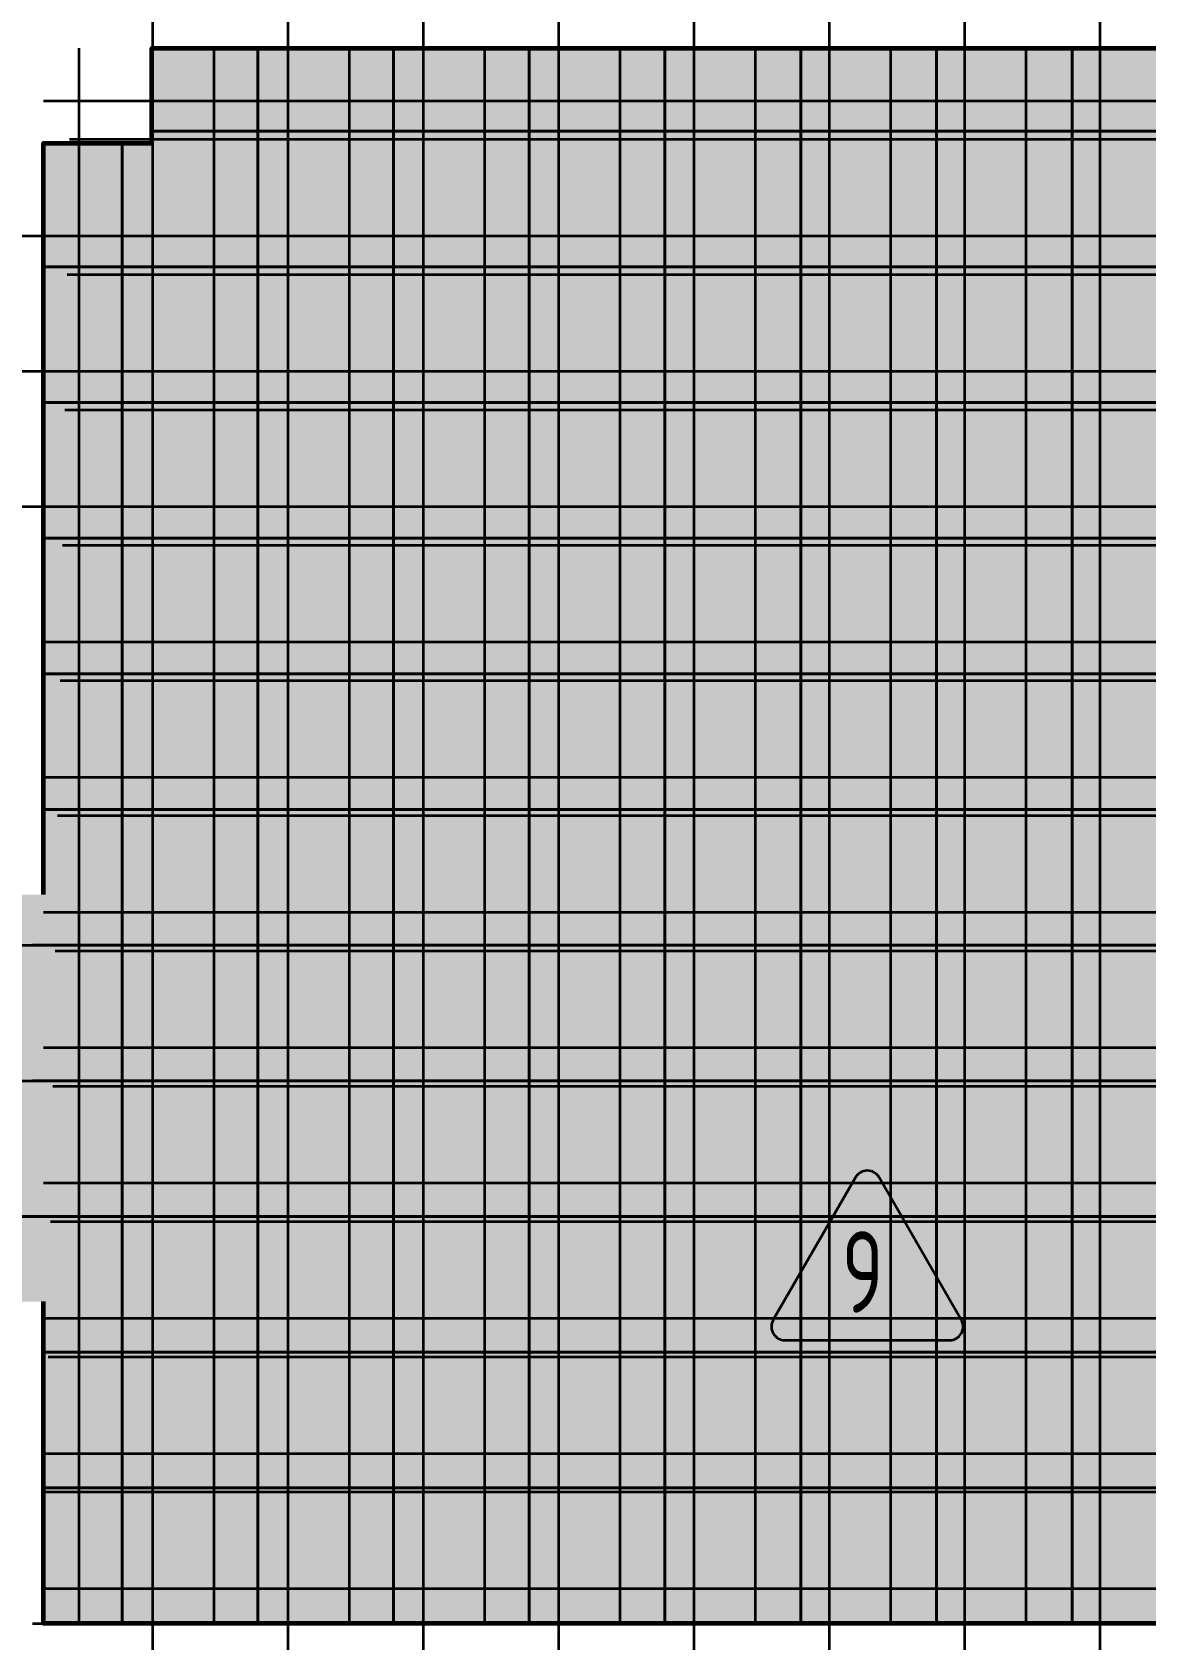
# Model space of a CAD drawing. Header units: millimetres. Extents: x -510890 to 418982, y -118257 to 141350.
# Drawn here: x -18232 to -14129, y -58616 to -52691 of the extents above; entities that cross this region are included whole.
import ezdxf
from ezdxf.enums import TextEntityAlignment as Align

# ---------------------------------------------------------------- set-up
doc = ezdxf.new("R2010")
doc.units = ezdxf.units.MM
doc.layers.add('АР_Площадь контур', color=220, linetype='Continuous', lineweight=35, plot=False)
doc.styles.add('ISOCPEUR', font='isocpeur.ttf', dxfattribs={"height": 800})

msp = doc.modelspace()

# ---------------------------------------------------------------- hatches: boundary and pattern name
at = {"layer": 'АР_Площадь контур', "true_color": 0x000000, "transparency": 33554687}
h = msp.add_hatch(dxfattribs=at)
h.set_pattern_fill('ANSI37', color=18, scale=157, angle=45, style=0)
h.set_pattern_definition([(90, (-131938.25, -125721.33), (-498.475, 0), []), (180, (-131938.25, -125721.33), (-6e-14, -498.475), [])])
h.paths.add_polyline_path([(-11900.8, -60905.6), (-11900.8, -61675.6), (-18190.8, -61675.6), (-18190.8, -54630.7), (-18390.8, -54630.7), (-18390.8, -53130.7), (-18190.8, -53130.7), (-18190.8, -52630.6), (-11900.8, -52630.6)])
h = msp.add_hatch(dxfattribs=at)
h.set_pattern_fill('ANSI37', color=18, scale=157, angle=45, style=0)
h.set_pattern_definition([(90, (52225, -123371.3), (-498.475, 0), []), (180, (52225, -123371.3), (-6e-14, -498.475), [])])
h.paths.add_polyline_path([(-11900.8, -58555.6), (-18191, -58555.6), (-18088.4, -52750.6), (-11900.8, -52750.6), (-11900.8, -56055.6), (-11900.8, -56130.6), (-11900.8, -57260.6), (-11900.8, -57260.6)])
at = {"layer": 'АР_Площадь контур', "ltscale": 300, "true_color": 0x828487, "transparency": 33554687}
h = msp.add_hatch(color=252, dxfattribs=at)
h.dxf.hatch_style = 1
h.paths.add_polyline_path([(-17400.8, -52750.6), (-17790.8, -52750.6), (-17790.8, -53055.6), (-17400.8, -53055.6)])
at = {"layer": 'АР_Площадь контур', "ltscale": 300, "true_color": 0xb8b9bc, "transparency": 33554687}
h = msp.add_hatch(color=9, dxfattribs=at)
h.dxf.hatch_style = 1
h.paths.add_polyline_path([(-16900.8, -52750.6), (-17400.8, -52750.6), (-17400.8, -53055.6), (-16900.8, -53055.6)])
h = msp.add_hatch(color=9, dxfattribs=at)
h.dxf.hatch_style = 1
h.paths.add_polyline_path([(-16400.8, -52750.6), (-16900.8, -52750.6), (-16900.8, -53055.6), (-16400.8, -53055.6)])
h = msp.add_hatch(color=9, dxfattribs=at)
h.dxf.hatch_style = 1
h.paths.add_polyline_path([(-15900.8, -52750.6), (-16400.8, -52750.6), (-16400.8, -53055.6), (-15900.8, -53055.6)])
at = {"layer": 'АР_Площадь контур', "lineweight": 9, "ltscale": 300, "transparency": 33554687}
h = msp.add_hatch(color=252, dxfattribs=at)
h.dxf.hatch_style = 1
h.paths.add_polyline_path([(-15400.8, -52750.6), (-15900.8, -52750.6), (-15900.8, -53055.6), (-15400.8, -53055.6)])
at = {"layer": 'АР_Площадь контур', "ltscale": 300, "true_color": 0x828487, "transparency": 33554687}
h = msp.add_hatch(color=252, dxfattribs=at)
h.dxf.hatch_style = 1
h.paths.add_polyline_path([(-14900.8, -52750.6), (-15400.8, -52750.6), (-15400.8, -53055.6), (-14900.8, -53055.6)])
h = msp.add_hatch(color=252, dxfattribs=at)
h.dxf.hatch_style = 1
h.paths.add_polyline_path([(-14400.8, -52750.6), (-14900.8, -52750.6), (-14900.8, -53055.6), (-14400.8, -53055.6)])
h = msp.add_hatch(color=252, dxfattribs=at)
h.dxf.hatch_style = 1
h.paths.add_polyline_path([(-13900.8, -52750.6), (-14400.8, -52750.6), (-14400.8, -53055.6), (-13900.8, -53055.6)])
h = msp.add_hatch(color=252, dxfattribs=at)
h.dxf.hatch_style = 1
h.paths.add_polyline_path([(-17790.8, -53055.6), (-17790.8, -53100.6), (-17900.8, -53100.6), (-17900.8, -53555.6), (-17400.8, -53555.6), (-17400.8, -53055.6)])
h = msp.add_hatch(color=252, dxfattribs=at)
h.dxf.hatch_style = 1
h.paths.add_polyline_path([(-16900.8, -53055.6), (-17400.8, -53055.6), (-17400.8, -53555.6), (-16900.8, -53555.6)])
h = msp.add_hatch(color=252, dxfattribs=at)
h.dxf.hatch_style = 1
h.paths.add_polyline_path([(-16400.8, -53055.6), (-16900.8, -53055.6), (-16900.8, -53555.6), (-16400.8, -53555.6)])
at = {"layer": 'АР_Площадь контур', "ltscale": 300, "true_color": 0xb8b9bc, "transparency": 33554687}
h = msp.add_hatch(color=9, dxfattribs=at)
h.dxf.hatch_style = 1
h.paths.add_polyline_path([(-15900.8, -53055.6), (-16400.8, -53055.6), (-16400.8, -53555.6), (-15900.8, -53555.6)])
at = {"layer": 'АР_Площадь контур', "lineweight": 9, "ltscale": 300, "transparency": 33554687}
h = msp.add_hatch(color=252, dxfattribs=at)
h.dxf.hatch_style = 1
h.paths.add_polyline_path([(-15400.8, -53055.6), (-15900.8, -53055.6), (-15900.8, -53555.6), (-15400.8, -53555.6)])
h = msp.add_hatch(color=252, dxfattribs=at)
h.dxf.hatch_style = 1
h.paths.add_polyline_path([(-14900.8, -53055.6), (-15400.8, -53055.6), (-15400.8, -53555.6), (-14900.8, -53555.6)])
h = msp.add_hatch(color=252, dxfattribs=at)
h.dxf.hatch_style = 1
h.paths.add_polyline_path([(-14400.8, -53055.6), (-14900.8, -53055.6), (-14900.8, -53555.6), (-14400.8, -53555.6)])
at = {"layer": 'АР_Площадь контур', "ltscale": 300, "true_color": 0x828487, "transparency": 33554687}
h = msp.add_hatch(color=252, dxfattribs=at)
h.dxf.hatch_style = 1
h.paths.add_polyline_path([(-13900.8, -53055.6), (-14400.8, -53055.6), (-14400.8, -53555.6), (-13900.8, -53555.6)])
at = {"layer": 'АР_Площадь контур', "lineweight": 9, "ltscale": 300, "transparency": 33554687}
h = msp.add_hatch(color=252, dxfattribs=at)
h.dxf.hatch_style = 1
h.paths.add_polyline_path([(-18190.8, -53100.6), (-18190.8, -53555.6), (-17900.8, -53555.6), (-17900.8, -53100.6)])
h = msp.add_hatch(color=252, dxfattribs=at)
h.dxf.hatch_style = 1
h.paths.add_polyline_path([(-18190.8, -53555.6), (-18190.8, -54055.6), (-17900.8, -54055.6), (-17900.8, -53555.6)])
h = msp.add_hatch(color=252, dxfattribs=at)
h.dxf.hatch_style = 1
h.paths.add_polyline_path([(-17400.8, -53555.6), (-17900.8, -53555.6), (-17900.8, -54055.6), (-17400.8, -54055.6)])
h = msp.add_hatch(color=252, dxfattribs=at)
h.dxf.hatch_style = 1
h.paths.add_polyline_path([(-16900.8, -53555.6), (-17400.8, -53555.6), (-17400.8, -54055.6), (-16900.8, -54055.6)])
at = {"layer": 'АР_Площадь контур', "ltscale": 300, "true_color": 0x828487, "transparency": 33554687}
h = msp.add_hatch(color=252, dxfattribs=at)
h.dxf.hatch_style = 1
h.paths.add_polyline_path([(-16400.8, -53555.6), (-16900.8, -53555.6), (-16900.8, -54055.6), (-16400.8, -54055.6)])
at = {"layer": 'АР_Площадь контур', "ltscale": 300, "true_color": 0xb8b9bc, "transparency": 33554687}
h = msp.add_hatch(color=9, dxfattribs=at)
h.dxf.hatch_style = 1
h.paths.add_polyline_path([(-15900.8, -53555.6), (-16400.8, -53555.6), (-16400.8, -54055.6), (-15900.8, -54055.6)])
h = msp.add_hatch(color=9, dxfattribs=at)
h.dxf.hatch_style = 1
h.paths.add_polyline_path([(-15400.8, -53555.6), (-15900.8, -53555.6), (-15900.8, -54055.6), (-15400.8, -54055.6)])
h = msp.add_hatch(color=9, dxfattribs=at)
h.dxf.hatch_style = 1
h.paths.add_polyline_path([(-14900.8, -53555.6), (-15400.8, -53555.6), (-15400.8, -54055.6), (-14900.8, -54055.6)])
at = {"layer": 'АР_Площадь контур', "lineweight": 9, "ltscale": 300, "transparency": 33554687}
h = msp.add_hatch(color=252, dxfattribs=at)
h.dxf.hatch_style = 1
h.paths.add_polyline_path([(-14400.8, -53555.6), (-14900.8, -53555.6), (-14900.8, -54055.6), (-14400.8, -54055.6)])
at = {"layer": 'АР_Площадь контур', "ltscale": 300, "true_color": 0x828487, "transparency": 33554687}
h = msp.add_hatch(color=252, dxfattribs=at)
h.dxf.hatch_style = 1
h.paths.add_polyline_path([(-13900.8, -53555.6), (-14400.8, -53555.6), (-14400.8, -54055.6), (-13900.8, -54055.6)])
at = {"layer": 'АР_Площадь контур', "ltscale": 300, "true_color": 0xb8b9bc, "transparency": 33554687}
h = msp.add_hatch(color=9, dxfattribs=at)
h.dxf.hatch_style = 1
h.paths.add_polyline_path([(-18190.8, -54055.6), (-18190.8, -54555.6), (-17900.8, -54555.6), (-17900.8, -54055.6)])
h = msp.add_hatch(color=9, dxfattribs=at)
h.dxf.hatch_style = 1
h.paths.add_polyline_path([(-17400.8, -54055.6), (-17900.8, -54055.6), (-17900.8, -54555.6), (-17400.8, -54555.6)])
at = {"layer": 'АР_Площадь контур', "lineweight": 9, "ltscale": 300, "transparency": 33554687}
h = msp.add_hatch(color=252, dxfattribs=at)
h.dxf.hatch_style = 1
h.paths.add_polyline_path([(-16900.8, -54055.6), (-17400.8, -54055.6), (-17400.8, -54555.6), (-16900.8, -54555.6)])
at = {"layer": 'АР_Площадь контур', "ltscale": 300, "true_color": 0x828487, "transparency": 33554687}
h = msp.add_hatch(color=252, dxfattribs=at)
h.dxf.hatch_style = 1
h.paths.add_polyline_path([(-16400.8, -54055.6), (-16900.8, -54055.6), (-16900.8, -54555.6), (-16400.8, -54555.6)])
h = msp.add_hatch(color=252, dxfattribs=at)
h.dxf.hatch_style = 1
h.paths.add_polyline_path([(-15900.8, -54055.6), (-16400.8, -54055.6), (-16400.8, -54555.6), (-15900.8, -54555.6)])
h = msp.add_hatch(color=252, dxfattribs=at)
h.dxf.hatch_style = 1
h.paths.add_polyline_path([(-15400.8, -54055.6), (-15900.8, -54055.6), (-15900.8, -54555.6), (-15400.8, -54555.6)])
at = {"layer": 'АР_Площадь контур', "ltscale": 300, "true_color": 0xb8b9bc, "transparency": 33554687}
h = msp.add_hatch(color=9, dxfattribs=at)
h.dxf.hatch_style = 1
h.paths.add_polyline_path([(-14900.8, -54055.6), (-15400.8, -54055.6), (-15400.8, -54555.6), (-14900.8, -54555.6)])
at = {"layer": 'АР_Площадь контур', "lineweight": 9, "ltscale": 300, "transparency": 33554687}
h = msp.add_hatch(color=252, dxfattribs=at)
h.dxf.hatch_style = 1
h.paths.add_polyline_path([(-14400.8, -54055.6), (-14900.8, -54055.6), (-14900.8, -54555.6), (-14400.8, -54555.6)])
h = msp.add_hatch(color=252, dxfattribs=at)
h.dxf.hatch_style = 1
h.paths.add_polyline_path([(-13900.8, -54055.6), (-14400.8, -54055.6), (-14400.8, -54555.6), (-13900.8, -54555.6)])
at = {"layer": 'АР_Площадь контур', "ltscale": 300, "true_color": 0x828487, "transparency": 33554687}
h = msp.add_hatch(color=252, dxfattribs=at)
h.dxf.hatch_style = 1
h.paths.add_polyline_path([(-18190.8, -54555.6), (-18190.8, -55055.6), (-17900.8, -55055.6), (-17900.8, -54555.6)])
at = {"layer": 'АР_Площадь контур', "ltscale": 300, "true_color": 0xb8b9bc, "transparency": 33554687}
h = msp.add_hatch(color=9, dxfattribs=at)
h.dxf.hatch_style = 1
h.paths.add_polyline_path([(-17400.8, -54555.6), (-17900.8, -54555.6), (-17900.8, -55055.6), (-17400.8, -55055.6)])
at = {"layer": 'АР_Площадь контур', "lineweight": 9, "ltscale": 300, "transparency": 33554687}
h = msp.add_hatch(color=252, dxfattribs=at)
h.dxf.hatch_style = 1
h.paths.add_polyline_path([(-16900.8, -54555.6), (-17400.8, -54555.6), (-17400.8, -55055.6), (-16900.8, -55055.6)])
h = msp.add_hatch(color=252, dxfattribs=at)
h.dxf.hatch_style = 1
h.paths.add_polyline_path([(-16400.8, -54555.6), (-16900.8, -54555.6), (-16900.8, -55055.6), (-16400.8, -55055.6)])
h = msp.add_hatch(color=252, dxfattribs=at)
h.dxf.hatch_style = 1
h.paths.add_polyline_path([(-15900.8, -54555.6), (-16400.8, -54555.6), (-16400.8, -55055.6), (-15900.8, -55055.6)])
at = {"layer": 'АР_Площадь контур', "ltscale": 300, "true_color": 0x828487, "transparency": 33554687}
h = msp.add_hatch(color=252, dxfattribs=at)
h.dxf.hatch_style = 1
h.paths.add_polyline_path([(-15400.8, -54555.6), (-15900.8, -54555.6), (-15900.8, -55055.6), (-15400.8, -55055.6)])
at = {"layer": 'АР_Площадь контур', "ltscale": 300, "true_color": 0xb8b9bc, "transparency": 33554687}
h = msp.add_hatch(color=9, dxfattribs=at)
h.dxf.hatch_style = 1
h.paths.add_polyline_path([(-14900.8, -54555.6), (-15400.8, -54555.6), (-15400.8, -55055.6), (-14900.8, -55055.6)])
h = msp.add_hatch(color=9, dxfattribs=at)
h.dxf.hatch_style = 1
h.paths.add_polyline_path([(-14400.8, -54555.6), (-14900.8, -54555.6), (-14900.8, -55055.6), (-14400.8, -55055.6)])
h = msp.add_hatch(color=9, dxfattribs=at)
h.dxf.hatch_style = 1
h.paths.add_polyline_path([(-13900.8, -54555.6), (-14400.8, -54555.6), (-14400.8, -55055.6), (-13900.8, -55055.6)])
at = {"layer": 'АР_Площадь контур', "ltscale": 300, "true_color": 0x828487, "transparency": 33554687}
h = msp.add_hatch(color=252, dxfattribs=at)
h.dxf.hatch_style = 1
h.paths.add_polyline_path([(-18190.8, -55055.6), (-18190.8, -55555.6), (-17900.8, -55555.6), (-17900.8, -55055.6)])
at = {"layer": 'АР_Площадь контур', "ltscale": 300, "true_color": 0xb8b9bc, "transparency": 33554687}
h = msp.add_hatch(color=9, dxfattribs=at)
h.dxf.hatch_style = 1
h.paths.add_polyline_path([(-17400.8, -55055.6), (-17900.8, -55055.6), (-17900.8, -55555.6), (-17400.8, -55555.6)])
h = msp.add_hatch(color=9, dxfattribs=at)
h.dxf.hatch_style = 1
h.paths.add_polyline_path([(-16900.8, -55055.6), (-17400.8, -55055.6), (-17400.8, -55555.6), (-16900.8, -55555.6)])
h = msp.add_hatch(color=9, dxfattribs=at)
h.dxf.hatch_style = 1
h.paths.add_polyline_path([(-16400.8, -55055.6), (-16900.8, -55055.6), (-16900.8, -55555.6), (-16400.8, -55555.6)])
at = {"layer": 'АР_Площадь контур', "lineweight": 9, "ltscale": 300, "transparency": 33554687}
h = msp.add_hatch(color=252, dxfattribs=at)
h.dxf.hatch_style = 1
h.paths.add_polyline_path([(-15900.8, -55055.6), (-16400.8, -55055.6), (-16400.8, -55555.6), (-15900.8, -55555.6)])
at = {"layer": 'АР_Площадь контур', "ltscale": 300, "true_color": 0x828487, "transparency": 33554687}
h = msp.add_hatch(color=252, dxfattribs=at)
h.dxf.hatch_style = 1
h.paths.add_polyline_path([(-15400.8, -55055.6), (-15900.8, -55055.6), (-15900.8, -55555.6), (-15400.8, -55555.6)])
h = msp.add_hatch(color=252, dxfattribs=at)
h.dxf.hatch_style = 1
h.paths.add_polyline_path([(-14900.8, -55055.6), (-15400.8, -55055.6), (-15400.8, -55555.6), (-14900.8, -55555.6)])
h = msp.add_hatch(color=252, dxfattribs=at)
h.dxf.hatch_style = 1
h.paths.add_polyline_path([(-14400.8, -55055.6), (-14900.8, -55055.6), (-14900.8, -55555.6), (-14400.8, -55555.6)])
at = {"layer": 'АР_Площадь контур', "ltscale": 300, "true_color": 0xb8b9bc, "transparency": 33554687}
h = msp.add_hatch(color=9, dxfattribs=at)
h.dxf.hatch_style = 1
h.paths.add_polyline_path([(-13900.8, -55055.6), (-14400.8, -55055.6), (-14400.8, -55555.6), (-13900.8, -55555.6)])
at = {"layer": 'АР_Площадь контур', "ltscale": 300, "true_color": 0x828487, "transparency": 33554687}
h = msp.add_hatch(color=252, dxfattribs=at)
h.dxf.hatch_style = 1
h.paths.add_polyline_path([(-18190.8, -55869.1), (-18390.8, -55869.1), (-18390.8, -56055.6), (-17900.8, -56055.6), (-17900.8, -55555.6), (-18190.8, -55555.6)])
h = msp.add_hatch(color=252, dxfattribs=at)
h.dxf.hatch_style = 1
h.paths.add_polyline_path([(-17400.8, -55555.6), (-17900.8, -55555.6), (-17900.8, -56055.6), (-17400.8, -56055.6)])
h = msp.add_hatch(color=252, dxfattribs=at)
h.dxf.hatch_style = 1
h.paths.add_polyline_path([(-16900.8, -55555.6), (-17400.8, -55555.6), (-17400.8, -56055.6), (-16900.8, -56055.6)])
at = {"layer": 'АР_Площадь контур', "ltscale": 300, "true_color": 0xb8b9bc, "transparency": 33554687}
h = msp.add_hatch(color=9, dxfattribs=at)
h.dxf.hatch_style = 1
h.paths.add_polyline_path([(-16400.8, -55555.6), (-16900.8, -55555.6), (-16900.8, -56055.6), (-16400.8, -56055.6)])
at = {"layer": 'АР_Площадь контур', "lineweight": 9, "ltscale": 300, "transparency": 33554687}
h = msp.add_hatch(color=252, dxfattribs=at)
h.dxf.hatch_style = 1
h.paths.add_polyline_path([(-15900.8, -55555.6), (-16400.8, -55555.6), (-16400.8, -56055.6), (-15900.8, -56055.6)])
h = msp.add_hatch(color=252, dxfattribs=at)
h.dxf.hatch_style = 1
h.paths.add_polyline_path([(-15400.8, -55555.6), (-15900.8, -55555.6), (-15900.8, -56055.6), (-15400.8, -56055.6)])
h = msp.add_hatch(color=252, dxfattribs=at)
h.dxf.hatch_style = 1
h.paths.add_polyline_path([(-14900.8, -55555.6), (-15400.8, -55555.6), (-15400.8, -56055.6), (-14900.8, -56055.6)])
at = {"layer": 'АР_Площадь контур', "ltscale": 300, "true_color": 0x828487, "transparency": 33554687}
h = msp.add_hatch(color=252, dxfattribs=at)
h.dxf.hatch_style = 1
h.paths.add_polyline_path([(-14400.8, -55555.6), (-14900.8, -55555.6), (-14900.8, -56055.6), (-14400.8, -56055.6)])
at = {"layer": 'АР_Площадь контур', "ltscale": 300, "true_color": 0xb8b9bc, "transparency": 33554687}
h = msp.add_hatch(color=9, dxfattribs=at)
h.dxf.hatch_style = 1
h.paths.add_polyline_path([(-13900.8, -55555.6), (-14400.8, -55555.6), (-14400.8, -56055.6), (-13900.8, -56055.6)])
at = {"layer": 'АР_Площадь контур', "lineweight": 9, "ltscale": 300, "transparency": 33554687}
h = msp.add_hatch(color=252, dxfattribs=at)
h.dxf.hatch_style = 1
h.paths.add_polyline_path([(-18390.8, -56555.6), (-17900.8, -56555.6), (-17900.8, -56055.6), (-18390.8, -56055.6)])
h = msp.add_hatch(color=252, dxfattribs=at)
h.dxf.hatch_style = 1
h.paths.add_polyline_path([(-17400.8, -56055.6), (-17900.8, -56055.6), (-17900.8, -56555.6), (-17400.8, -56555.6)])
at = {"layer": 'АР_Площадь контур', "ltscale": 300, "true_color": 0x828487, "transparency": 33554687}
h = msp.add_hatch(color=252, dxfattribs=at)
h.dxf.hatch_style = 1
h.paths.add_polyline_path([(-16900.8, -56055.6), (-17400.8, -56055.6), (-17400.8, -56555.6), (-16900.8, -56555.6)])
at = {"layer": 'АР_Площадь контур', "ltscale": 300, "true_color": 0xb8b9bc, "transparency": 33554687}
h = msp.add_hatch(color=9, dxfattribs=at)
h.dxf.hatch_style = 1
h.paths.add_polyline_path([(-16400.8, -56055.6), (-16900.8, -56055.6), (-16900.8, -56555.6), (-16400.8, -56555.6)])
h = msp.add_hatch(color=9, dxfattribs=at)
h.dxf.hatch_style = 1
h.paths.add_polyline_path([(-15900.8, -56055.6), (-16400.8, -56055.6), (-16400.8, -56555.6), (-15900.8, -56555.6)])
h = msp.add_hatch(color=9, dxfattribs=at)
h.dxf.hatch_style = 1
h.paths.add_polyline_path([(-15400.8, -56055.6), (-15900.8, -56055.6), (-15900.8, -56555.6), (-15400.8, -56555.6)])
at = {"layer": 'АР_Площадь контур', "lineweight": 9, "ltscale": 300, "transparency": 33554687}
h = msp.add_hatch(color=252, dxfattribs=at)
h.dxf.hatch_style = 1
h.paths.add_polyline_path([(-14900.8, -56055.6), (-15400.8, -56055.6), (-15400.8, -56555.6), (-14900.8, -56555.6)])
at = {"layer": 'АР_Площадь контур', "ltscale": 300, "true_color": 0x828487, "transparency": 33554687}
h = msp.add_hatch(color=252, dxfattribs=at)
h.dxf.hatch_style = 1
h.paths.add_polyline_path([(-14400.8, -56055.6), (-14900.8, -56055.6), (-14900.8, -56555.6), (-14400.8, -56555.6)])
h = msp.add_hatch(color=252, dxfattribs=at)
h.dxf.hatch_style = 1
h.paths.add_polyline_path([(-13900.8, -56055.6), (-14400.8, -56055.6), (-14400.8, -56555.6), (-13900.8, -56555.6)])
at = {"layer": 'АР_Площадь контур', "ltscale": 300, "true_color": 0xb8b9bc, "transparency": 33554687}
h = msp.add_hatch(color=9, dxfattribs=at)
h.dxf.hatch_style = 1
h.paths.add_polyline_path([(-18390.8, -56555.6), (-18390.8, -57055.6), (-17900.8, -57055.6), (-17900.8, -56555.6)])
h.paths.add_polyline_path([(-18390.8, -57055.6), (-18390.8, -57369.2), (-18190.8, -57369.1), (-18190.8, -57555.6), (-17900.8, -57555.6), (-17900.8, -57055.6)])
at = {"layer": 'АР_Площадь контур', "lineweight": 9, "ltscale": 300, "transparency": 33554687}
h = msp.add_hatch(color=252, dxfattribs=at)
h.dxf.hatch_style = 1
h.paths.add_polyline_path([(-17400.8, -56555.6), (-17900.8, -56555.6), (-17900.8, -57055.6), (-17400.8, -57055.6)])
at = {"layer": 'АР_Площадь контур', "ltscale": 300, "true_color": 0x828487, "transparency": 33554687}
h = msp.add_hatch(color=252, dxfattribs=at)
h.dxf.hatch_style = 1
h.paths.add_polyline_path([(-16900.8, -56555.6), (-17400.8, -56555.6), (-17400.8, -57055.6), (-16900.8, -57055.6)])
h = msp.add_hatch(color=252, dxfattribs=at)
h.dxf.hatch_style = 1
h.paths.add_polyline_path([(-16400.8, -56555.6), (-16900.8, -56555.6), (-16900.8, -57055.6), (-16400.8, -57055.6)])
h = msp.add_hatch(color=252, dxfattribs=at)
h.dxf.hatch_style = 1
h.paths.add_polyline_path([(-15900.8, -56555.6), (-16400.8, -56555.6), (-16400.8, -57055.6), (-15900.8, -57055.6)])
at = {"layer": 'АР_Площадь контур', "ltscale": 300, "true_color": 0xb8b9bc, "transparency": 33554687}
h = msp.add_hatch(color=9, dxfattribs=at)
h.dxf.hatch_style = 1
h.paths.add_polyline_path([(-15400.8, -56555.6), (-15900.8, -56555.6), (-15900.8, -57055.6), (-15400.8, -57055.6)])
at = {"layer": 'АР_Площадь контур', "lineweight": 9, "ltscale": 300, "transparency": 33554687}
h = msp.add_hatch(color=252, dxfattribs=at)
h.dxf.hatch_style = 1
h.paths.add_polyline_path([(-14900.8, -56555.6), (-15400.8, -56555.6), (-15400.8, -57055.6), (-14900.8, -57055.6)])
h = msp.add_hatch(color=252, dxfattribs=at)
h.dxf.hatch_style = 1
h.paths.add_polyline_path([(-14400.8, -56555.6), (-14900.8, -56555.6), (-14900.8, -57055.6), (-14400.8, -57055.6)])
h = msp.add_hatch(color=252, dxfattribs=at)
h.dxf.hatch_style = 1
h.paths.add_polyline_path([(-13900.8, -56555.6), (-14400.8, -56555.6), (-14400.8, -57055.6), (-13900.8, -57055.6)])
h = msp.add_hatch(color=252, dxfattribs=at)
h.dxf.hatch_style = 1
h.paths.add_polyline_path([(-17400.8, -57055.6), (-17900.8, -57055.6), (-17900.8, -57555.6), (-17400.8, -57555.6)])
h = msp.add_hatch(color=252, dxfattribs=at)
h.dxf.hatch_style = 1
h.paths.add_polyline_path([(-16900.8, -57055.6), (-17400.8, -57055.6), (-17400.8, -57555.6), (-16900.8, -57555.6)])
h = msp.add_hatch(color=252, dxfattribs=at)
h.dxf.hatch_style = 1
h.paths.add_polyline_path([(-16400.8, -57055.6), (-16900.8, -57055.6), (-16900.8, -57555.6), (-16400.8, -57555.6)])
at = {"layer": 'АР_Площадь контур', "ltscale": 300, "true_color": 0x828487, "transparency": 33554687}
h = msp.add_hatch(color=252, dxfattribs=at)
h.dxf.hatch_style = 1
h.paths.add_polyline_path([(-15900.8, -57055.6), (-16400.8, -57055.6), (-16400.8, -57555.6), (-15900.8, -57555.6)])
at = {"layer": 'АР_Площадь контур', "ltscale": 300, "true_color": 0xb8b9bc, "transparency": 33554687}
h = msp.add_hatch(color=9, dxfattribs=at)
h.dxf.hatch_style = 1
h.paths.add_polyline_path([(-15400.8, -57055.6), (-15900.8, -57055.6), (-15900.8, -57555.6), (-15400.8, -57555.6)])
h = msp.add_hatch(color=9, dxfattribs=at)
h.dxf.hatch_style = 1
h.paths.add_polyline_path([(-14900.8, -57055.6), (-15400.8, -57055.6), (-15400.8, -57555.6), (-14900.8, -57555.6)])
h = msp.add_hatch(color=9, dxfattribs=at)
h.dxf.hatch_style = 1
h.paths.add_polyline_path([(-14400.8, -57055.6), (-14900.8, -57055.6), (-14900.8, -57555.6), (-14400.8, -57555.6)])
at = {"layer": 'АР_Площадь контур', "lineweight": 9, "ltscale": 300, "transparency": 33554687}
h = msp.add_hatch(color=252, dxfattribs=at)
h.dxf.hatch_style = 1
h.paths.add_polyline_path([(-13900.8, -57055.6), (-14400.8, -57055.6), (-14400.8, -57555.6), (-13900.8, -57555.6)])
at = {"layer": 'АР_Площадь контур', "ltscale": 300, "true_color": 0xb8b9bc, "transparency": 33554687}
h = msp.add_hatch(color=9, dxfattribs=at)
h.dxf.hatch_style = 1
h.paths.add_polyline_path([(-18190.8, -57555.6), (-18190.8, -58055.6), (-17900.8, -58055.6), (-17900.8, -57555.6)])
h = msp.add_hatch(color=9, dxfattribs=at)
h.dxf.hatch_style = 1
h.paths.add_polyline_path([(-17400.8, -57555.6), (-17900.8, -57555.6), (-17900.8, -58055.6), (-17400.8, -58055.6)])
h = msp.add_hatch(color=9, dxfattribs=at)
h.dxf.hatch_style = 1
h.paths.add_polyline_path([(-16900.8, -57555.6), (-17400.8, -57555.6), (-17400.8, -58055.6), (-16900.8, -58055.6)])
at = {"layer": 'АР_Площадь контур', "lineweight": 9, "ltscale": 300, "transparency": 33554687}
h = msp.add_hatch(color=252, dxfattribs=at)
h.dxf.hatch_style = 1
h.paths.add_polyline_path([(-16400.8, -57555.6), (-16900.8, -57555.6), (-16900.8, -58055.6), (-16400.8, -58055.6)])
at = {"layer": 'АР_Площадь контур', "ltscale": 300, "true_color": 0x828487, "transparency": 33554687}
h = msp.add_hatch(color=252, dxfattribs=at)
h.dxf.hatch_style = 1
h.paths.add_polyline_path([(-15900.8, -57555.6), (-16400.8, -57555.6), (-16400.8, -58055.6), (-15900.8, -58055.6)])
h = msp.add_hatch(color=252, dxfattribs=at)
h.dxf.hatch_style = 1
h.paths.add_polyline_path([(-15400.8, -57555.6), (-15900.8, -57555.6), (-15900.8, -58055.6), (-15400.8, -58055.6)])
h = msp.add_hatch(color=252, dxfattribs=at)
h.dxf.hatch_style = 1
h.paths.add_polyline_path([(-14900.8, -57555.6), (-15400.8, -57555.6), (-15400.8, -58055.6), (-14900.8, -58055.6)])
at = {"layer": 'АР_Площадь контур', "ltscale": 300, "true_color": 0xb8b9bc, "transparency": 33554687}
h = msp.add_hatch(color=9, dxfattribs=at)
h.dxf.hatch_style = 1
h.paths.add_polyline_path([(-14400.8, -57555.6), (-14900.8, -57555.6), (-14900.8, -58055.6), (-14400.8, -58055.6)])
at = {"layer": 'АР_Площадь контур', "lineweight": 9, "ltscale": 300, "transparency": 33554687}
h = msp.add_hatch(color=252, dxfattribs=at)
h.dxf.hatch_style = 1
h.paths.add_polyline_path([(-13900.8, -57555.6), (-14400.8, -57555.6), (-14400.8, -58055.6), (-13900.8, -58055.6)])
at = {"layer": 'АР_Площадь контур', "ltscale": 300, "true_color": 0x828487, "transparency": 33554687}
h = msp.add_hatch(color=252, dxfattribs=at)
h.dxf.hatch_style = 1
h.paths.add_polyline_path([(-18190.8, -58055.6), (-18190.8, -58555.6), (-17900.8, -58555.6), (-17900.8, -58055.6)])
h = msp.add_hatch(color=252, dxfattribs=at)
h.dxf.hatch_style = 1
h.paths.add_polyline_path([(-17400.8, -58055.6), (-17900.8, -58055.6), (-17900.8, -58555.6), (-17400.8, -58555.6)])
at = {"layer": 'АР_Площадь контур', "ltscale": 300, "true_color": 0xb8b9bc, "transparency": 33554687}
h = msp.add_hatch(color=9, dxfattribs=at)
h.dxf.hatch_style = 1
h.paths.add_polyline_path([(-16900.8, -58055.6), (-17400.8, -58055.6), (-17400.8, -58555.6), (-16900.8, -58555.6)])
at = {"layer": 'АР_Площадь контур', "lineweight": 9, "ltscale": 300, "transparency": 33554687}
h = msp.add_hatch(color=252, dxfattribs=at)
h.dxf.hatch_style = 1
h.paths.add_polyline_path([(-16400.8, -58055.6), (-16900.8, -58055.6), (-16900.8, -58555.6), (-16400.8, -58555.6)])
h = msp.add_hatch(color=252, dxfattribs=at)
h.dxf.hatch_style = 1
h.paths.add_polyline_path([(-15900.8, -58055.6), (-16400.8, -58055.6), (-16400.8, -58555.6), (-15900.8, -58555.6)])
h = msp.add_hatch(color=252, dxfattribs=at)
h.dxf.hatch_style = 1
h.paths.add_polyline_path([(-15400.8, -58055.6), (-15900.8, -58055.6), (-15900.8, -58555.6), (-15400.8, -58555.6)])
at = {"layer": 'АР_Площадь контур', "ltscale": 300, "true_color": 0x828487, "transparency": 33554687}
h = msp.add_hatch(color=252, dxfattribs=at)
h.dxf.hatch_style = 1
h.paths.add_polyline_path([(-14900.8, -58055.6), (-15400.8, -58055.6), (-15400.8, -58555.6), (-14900.8, -58555.6)])
at = {"layer": 'АР_Площадь контур', "ltscale": 300, "true_color": 0xb8b9bc, "transparency": 33554687}
h = msp.add_hatch(color=9, dxfattribs=at)
h.dxf.hatch_style = 1
h.paths.add_polyline_path([(-14400.8, -58055.6), (-14900.8, -58055.6), (-14900.8, -58555.6), (-14400.8, -58555.6)])
h = msp.add_hatch(color=9, dxfattribs=at)
h.dxf.hatch_style = 1
h.paths.add_polyline_path([(-13900.8, -58055.6), (-14400.8, -58055.6), (-14400.8, -58555.6), (-13900.8, -58555.6)])

# ---------------------------------------------------------------- linework, layer by layer
at = {"layer": 'АР_Площадь контур', "lineweight": 60}
msp.add_lwpolyline([(-18190.8, -55869.1), (-18190.8, -53100.6), (-17790.8, -53100.6), (-17790.8, -52750.6), (-11900.8, -52750.6), (-11900.8, -58555.6), (-18190.8, -58555.6), (-18190.8, -57369.1)], dxfattribs=at)
at = {"layer": 'АР_Площадь контур', "ltscale": 300}
for points in [[(-17400.8, -53055.6), (-17400.8, -52750.6)], [(-17400.8, -52750.6), (-17400.8, -53055.6), (-16900.8, -53055.6)], [(-16900.8, -53055.6), (-16900.8, -52750.6)], [(-16900.8, -52750.6), (-16900.8, -53055.6), (-16400.8, -53055.6)], [(-16400.8, -53055.6), (-16400.8, -52750.6)], [(-16400.8, -52750.6), (-16400.8, -53055.6), (-15900.8, -53055.6)], [(-15900.8, -53055.6), (-15900.8, -52750.6)], [(-15900.8, -52750.6), (-15900.8, -53055.6), (-15400.8, -53055.6)], [(-15400.8, -53055.6), (-15400.8, -52750.6)], [(-15400.8, -52750.6), (-15400.8, -53055.6), (-14900.8, -53055.6)], [(-14900.8, -53055.6), (-14900.8, -52750.6)], [(-14900.8, -52750.6), (-14900.8, -53055.6), (-14400.8, -53055.6)], [(-14400.8, -53055.6), (-14400.8, -52750.6)], [(-14400.8, -52750.6), (-14400.8, -53055.6), (-13900.8, -53055.6)], [(-17400.8, -53555.6), (-17400.8, -53055.6), (-17790.8, -53055.6)], [(-17790.8, -53055.6), (-17400.8, -53055.6)], [(-16900.8, -53555.6), (-16900.8, -53055.6), (-17400.8, -53055.6), (-17400.8, -53555.6), (-16900.8, -53555.6)], [(-16400.8, -53555.6), (-16400.8, -53055.6), (-16900.8, -53055.6), (-16900.8, -53555.6), (-16400.8, -53555.6)], [(-15900.8, -53555.6), (-15900.8, -53055.6), (-16400.8, -53055.6), (-16400.8, -53555.6), (-15900.8, -53555.6)], [(-15400.8, -53555.6), (-15400.8, -53055.6), (-15900.8, -53055.6), (-15900.8, -53555.6), (-15400.8, -53555.6)], [(-14900.8, -53555.6), (-14900.8, -53055.6), (-15400.8, -53055.6), (-15400.8, -53555.6), (-14900.8, -53555.6)], [(-14400.8, -53555.6), (-14400.8, -53055.6), (-14900.8, -53055.6), (-14900.8, -53555.6), (-14400.8, -53555.6)], [(-13900.8, -53555.6), (-13900.8, -53055.6), (-14400.8, -53055.6), (-14400.8, -53555.6), (-13900.8, -53555.6)], [(-17900.8, -53555.6), (-17900.8, -53100.6)], [(-17900.8, -53100.6), (-17900.8, -53555.6), (-17400.8, -53555.6)], [(-17900.8, -54055.6), (-17900.8, -53555.6), (-18190.8, -53555.6)], [(-18190.8, -53555.6), (-17900.8, -53555.6)], [(-17400.8, -54055.6), (-17400.8, -53555.6), (-17900.8, -53555.6), (-17900.8, -54055.6), (-17400.8, -54055.6)], [(-16900.8, -54055.6), (-16900.8, -53555.6), (-17400.8, -53555.6), (-17400.8, -54055.6), (-16900.8, -54055.6)], [(-16400.8, -54055.6), (-16400.8, -53555.6), (-16900.8, -53555.6), (-16900.8, -54055.6), (-16400.8, -54055.6)], [(-15900.8, -54055.6), (-15900.8, -53555.6), (-16400.8, -53555.6), (-16400.8, -54055.6), (-15900.8, -54055.6)], [(-15400.8, -54055.6), (-15400.8, -53555.6), (-15900.8, -53555.6), (-15900.8, -54055.6), (-15400.8, -54055.6)], [(-14900.8, -54055.6), (-14900.8, -53555.6), (-15400.8, -53555.6), (-15400.8, -54055.6), (-14900.8, -54055.6)], [(-14400.8, -54055.6), (-14400.8, -53555.6), (-14900.8, -53555.6), (-14900.8, -54055.6), (-14400.8, -54055.6)], [(-13900.8, -54055.6), (-13900.8, -53555.6), (-14400.8, -53555.6), (-14400.8, -54055.6), (-13900.8, -54055.6)], [(-17900.8, -54555.6), (-17900.8, -54055.6), (-18190.8, -54055.6)], [(-18190.8, -54055.6), (-17900.8, -54055.6)], [(-17400.8, -54555.6), (-17400.8, -54055.6), (-17900.8, -54055.6), (-17900.8, -54555.6), (-17400.8, -54555.6)], [(-16900.8, -54555.6), (-16900.8, -54055.6), (-17400.8, -54055.6), (-17400.8, -54555.6), (-16900.8, -54555.6)], [(-16400.8, -54555.6), (-16400.8, -54055.6), (-16900.8, -54055.6), (-16900.8, -54555.6), (-16400.8, -54555.6)], [(-15900.8, -54555.6), (-15900.8, -54055.6), (-16400.8, -54055.6), (-16400.8, -54555.6), (-15900.8, -54555.6)], [(-15400.8, -54555.6), (-15400.8, -54055.6), (-15900.8, -54055.6), (-15900.8, -54555.6), (-15400.8, -54555.6)], [(-14900.8, -54555.6), (-14900.8, -54055.6), (-15400.8, -54055.6), (-15400.8, -54555.6), (-14900.8, -54555.6)], [(-14400.8, -54555.6), (-14400.8, -54055.6), (-14900.8, -54055.6), (-14900.8, -54555.6), (-14400.8, -54555.6)], [(-13900.8, -54555.6), (-13900.8, -54055.6), (-14400.8, -54055.6), (-14400.8, -54555.6), (-13900.8, -54555.6)], [(-17900.8, -55055.6), (-17900.8, -54555.6), (-18190.8, -54555.6)], [(-18190.8, -54555.6), (-17900.8, -54555.6)], [(-17400.8, -55055.6), (-17400.8, -54555.6), (-17900.8, -54555.6), (-17900.8, -55055.6), (-17400.8, -55055.6)], [(-16900.8, -55055.6), (-16900.8, -54555.6), (-17400.8, -54555.6), (-17400.8, -55055.6), (-16900.8, -55055.6)], [(-16400.8, -55055.6), (-16400.8, -54555.6), (-16900.8, -54555.6), (-16900.8, -55055.6), (-16400.8, -55055.6)], [(-15900.8, -55055.6), (-15900.8, -54555.6), (-16400.8, -54555.6), (-16400.8, -55055.6), (-15900.8, -55055.6)], [(-15400.8, -55055.6), (-15400.8, -54555.6), (-15900.8, -54555.6), (-15900.8, -55055.6), (-15400.8, -55055.6)], [(-14900.8, -55055.6), (-14900.8, -54555.6), (-15400.8, -54555.6), (-15400.8, -55055.6), (-14900.8, -55055.6)], [(-14400.8, -55055.6), (-14400.8, -54555.6), (-14900.8, -54555.6), (-14900.8, -55055.6), (-14400.8, -55055.6)], [(-13900.8, -55055.6), (-13900.8, -54555.6), (-14400.8, -54555.6), (-14400.8, -55055.6), (-13900.8, -55055.6)], [(-17900.8, -55555.6), (-17900.8, -55055.6), (-18190.8, -55055.6)], [(-18190.8, -55055.6), (-17900.8, -55055.6)], [(-17400.8, -55555.6), (-17400.8, -55055.6), (-17900.8, -55055.6), (-17900.8, -55555.6), (-17400.8, -55555.6)], [(-16900.8, -55555.6), (-16900.8, -55055.6), (-17400.8, -55055.6), (-17400.8, -55555.6), (-16900.8, -55555.6)], [(-16400.8, -55555.6), (-16400.8, -55055.6), (-16900.8, -55055.6), (-16900.8, -55555.6), (-16400.8, -55555.6)], [(-15900.8, -55555.6), (-15900.8, -55055.6), (-16400.8, -55055.6), (-16400.8, -55555.6), (-15900.8, -55555.6)], [(-15400.8, -55555.6), (-15400.8, -55055.6), (-15900.8, -55055.6), (-15900.8, -55555.6), (-15400.8, -55555.6)], [(-14900.8, -55555.6), (-14900.8, -55055.6), (-15400.8, -55055.6), (-15400.8, -55555.6), (-14900.8, -55555.6)], [(-14400.8, -55555.6), (-14400.8, -55055.6), (-14900.8, -55055.6), (-14900.8, -55555.6), (-14400.8, -55555.6)], [(-13900.8, -55555.6), (-13900.8, -55055.6), (-14400.8, -55055.6), (-14400.8, -55555.6), (-13900.8, -55555.6)], [(-17900.8, -56055.6), (-17900.8, -55555.6), (-18190.8, -55555.6)], [(-18190.8, -55555.6), (-17900.8, -55555.6)], [(-17400.8, -56055.6), (-17400.8, -55555.6), (-17900.8, -55555.6), (-17900.8, -56055.6), (-17400.8, -56055.6)], [(-16900.8, -56055.6), (-16900.8, -55555.6), (-17400.8, -55555.6), (-17400.8, -56055.6), (-16900.8, -56055.6)], [(-16400.8, -56055.6), (-16400.8, -55555.6), (-16900.8, -55555.6), (-16900.8, -56055.6), (-16400.8, -56055.6)], [(-15900.8, -56055.6), (-15900.8, -55555.6), (-16400.8, -55555.6), (-16400.8, -56055.6), (-15900.8, -56055.6)], [(-15400.8, -56055.6), (-15400.8, -55555.6), (-15900.8, -55555.6), (-15900.8, -56055.6), (-15400.8, -56055.6)], [(-14900.8, -56055.6), (-14900.8, -55555.6), (-15400.8, -55555.6), (-15400.8, -56055.6), (-14900.8, -56055.6)], [(-14400.8, -56055.6), (-14400.8, -55555.6), (-14900.8, -55555.6), (-14900.8, -56055.6), (-14400.8, -56055.6)], [(-13900.8, -56055.6), (-13900.8, -55555.6), (-14400.8, -55555.6), (-14400.8, -56055.6), (-13900.8, -56055.6)], [(-18390.8, -56055.6), (-17900.8, -56055.6)], [(-17900.8, -56555.6), (-17900.8, -56055.6), (-18230.8, -56055.6)], [(-17400.8, -56555.6), (-17400.8, -56055.6), (-17900.8, -56055.6), (-17900.8, -56555.6), (-17400.8, -56555.6)], [(-16900.8, -56555.6), (-16900.8, -56055.6), (-17400.8, -56055.6), (-17400.8, -56555.6), (-16900.8, -56555.6)], [(-16400.8, -56555.6), (-16400.8, -56055.6), (-16900.8, -56055.6), (-16900.8, -56555.6), (-16400.8, -56555.6)], [(-15900.8, -56555.6), (-15900.8, -56055.6), (-16400.8, -56055.6), (-16400.8, -56555.6), (-15900.8, -56555.6)], [(-15400.8, -56555.6), (-15400.8, -56055.6), (-15900.8, -56055.6), (-15900.8, -56555.6), (-15400.8, -56555.6)], [(-14900.8, -56555.6), (-14900.8, -56055.6), (-15400.8, -56055.6), (-15400.8, -56555.6), (-14900.8, -56555.6)], [(-14400.8, -56555.6), (-14400.8, -56055.6), (-14900.8, -56055.6), (-14900.8, -56555.6), (-14400.8, -56555.6)], [(-13900.8, -56555.6), (-13900.8, -56055.6), (-14400.8, -56055.6), (-14400.8, -56555.6), (-13900.8, -56555.6)], [(-18390.8, -56555.6), (-17900.8, -56555.6)], [(-17900.8, -57055.6), (-17900.8, -56555.6), (-18230.8, -56555.6)], [(-17400.8, -57055.6), (-17400.8, -56555.6), (-17900.8, -56555.6), (-17900.8, -57055.6), (-17400.8, -57055.6)], [(-16900.8, -57055.6), (-16900.8, -56555.6), (-17400.8, -56555.6), (-17400.8, -57055.6), (-16900.8, -57055.6)], [(-16400.8, -57055.6), (-16400.8, -56555.6), (-16900.8, -56555.6), (-16900.8, -57055.6), (-16400.8, -57055.6)], [(-15900.8, -57055.6), (-15900.8, -56555.6), (-16400.8, -56555.6), (-16400.8, -57055.6), (-15900.8, -57055.6)], [(-15400.8, -57055.6), (-15400.8, -56555.6), (-15900.8, -56555.6), (-15900.8, -57055.6), (-15400.8, -57055.6)], [(-14900.8, -57055.6), (-14900.8, -56555.6), (-15400.8, -56555.6), (-15400.8, -57055.6), (-14900.8, -57055.6)], [(-14400.8, -57055.6), (-14400.8, -56555.6), (-14900.8, -56555.6), (-14900.8, -57055.6), (-14400.8, -57055.6)], [(-13900.8, -57055.6), (-13900.8, -56555.6), (-14400.8, -56555.6), (-14400.8, -57055.6), (-13900.8, -57055.6)], [(-18390.8, -57055.6), (-17900.8, -57055.6)], [(-17900.8, -57555.6), (-17900.8, -57055.6), (-18370.7, -57055.6)], [(-17400.8, -57555.6), (-17400.8, -57055.6), (-17900.8, -57055.6), (-17900.8, -57555.6), (-17400.8, -57555.6)], [(-16900.8, -57555.6), (-16900.8, -57055.6), (-17400.8, -57055.6), (-17400.8, -57555.6), (-16900.8, -57555.6)], [(-16400.8, -57555.6), (-16400.8, -57055.6), (-16900.8, -57055.6), (-16900.8, -57555.6), (-16400.8, -57555.6)], [(-15900.8, -57555.6), (-15900.8, -57055.6), (-16400.8, -57055.6), (-16400.8, -57555.6), (-15900.8, -57555.6)], [(-15400.8, -57555.6), (-15400.8, -57055.6), (-15900.8, -57055.6), (-15900.8, -57555.6), (-15400.8, -57555.6)], [(-14900.8, -57555.6), (-14900.8, -57055.6), (-15400.8, -57055.6), (-15400.8, -57555.6), (-14900.8, -57555.6)], [(-14400.8, -57555.6), (-14400.8, -57055.6), (-14900.8, -57055.6), (-14900.8, -57555.6), (-14400.8, -57555.6)], [(-13900.8, -57555.6), (-13900.8, -57055.6), (-14400.8, -57055.6), (-14400.8, -57555.6), (-13900.8, -57555.6)], [(-17900.8, -58055.6), (-17900.8, -57555.6), (-18190.8, -57555.6)], [(-18190.8, -57555.6), (-17900.8, -57555.6)], [(-17400.8, -58055.6), (-17400.8, -57555.6), (-17900.8, -57555.6), (-17900.8, -58055.6), (-17400.8, -58055.6)], [(-16900.8, -58055.6), (-16900.8, -57555.6), (-17400.8, -57555.6), (-17400.8, -58055.6), (-16900.8, -58055.6)], [(-16400.8, -58055.6), (-16400.8, -57555.6), (-16900.8, -57555.6), (-16900.8, -58055.6), (-16400.8, -58055.6)], [(-15900.8, -58055.6), (-15900.8, -57555.6), (-16400.8, -57555.6), (-16400.8, -58055.6), (-15900.8, -58055.6)], [(-15400.8, -58055.6), (-15400.8, -57555.6), (-15900.8, -57555.6), (-15900.8, -58055.6), (-15400.8, -58055.6)], [(-14900.8, -58055.6), (-14900.8, -57555.6), (-15400.8, -57555.6), (-15400.8, -58055.6), (-14900.8, -58055.6)], [(-14400.8, -58055.6), (-14400.8, -57555.6), (-14900.8, -57555.6), (-14900.8, -58055.6), (-14400.8, -58055.6)], [(-13900.8, -58055.6), (-13900.8, -57555.6), (-14400.8, -57555.6), (-14400.8, -58055.6), (-13900.8, -58055.6)], [(-17900.8, -58555.6), (-17900.8, -58055.6), (-18190.8, -58055.6)], [(-18190.8, -58055.6), (-17900.8, -58055.6)], [(-17400.8, -58555.6), (-17400.8, -58055.6), (-17900.8, -58055.6), (-17900.8, -58555.6), (-17400.8, -58555.6)], [(-16900.8, -58555.6), (-16900.8, -58055.6), (-17400.8, -58055.6), (-17400.8, -58555.6), (-16900.8, -58555.6)], [(-16400.8, -58555.6), (-16400.8, -58055.6), (-16900.8, -58055.6), (-16900.8, -58555.6), (-16400.8, -58555.6)], [(-15900.8, -58555.6), (-15900.8, -58055.6), (-16400.8, -58055.6), (-16400.8, -58555.6), (-15900.8, -58555.6)], [(-15400.8, -58555.6), (-15400.8, -58055.6), (-15900.8, -58055.6), (-15900.8, -58555.6), (-15400.8, -58555.6)], [(-14900.8, -58555.6), (-14900.8, -58055.6), (-15400.8, -58055.6), (-15400.8, -58555.6), (-14900.8, -58555.6)], [(-14400.8, -58555.6), (-14400.8, -58055.6), (-14900.8, -58055.6), (-14900.8, -58555.6), (-14400.8, -58555.6)], [(-13900.8, -58555.6), (-13900.8, -58055.6), (-14400.8, -58055.6), (-14400.8, -58555.6), (-13900.8, -58555.6)], [(-18230.7, -58555.6), (-17900.8, -58555.6)]]:
    msp.add_lwpolyline(points, dxfattribs=at)
at = {"layer": 'АР_Площадь контур', "linetype": 'Continuous'}
msp.add_lwpolyline([(-15458.5, -57511.5), (-14852.3, -57511.5, 0.577349), (-14809, -57436.5), (-15112.1, -56911.5, 0.577354), (-15198.7, -56911.5), (-15501.8, -57436.5, 0.577349), (-15458.5, -57511.5, 0.000002)], format="xyb", dxfattribs=at)

# ---------------------------------------------------------------- texts
at = {"layer": 'АР_Площадь контур', "linetype": 'Continuous', "style": 'ISOCPEUR', "width": 0.7}
msp.add_text('9', height=300, dxfattribs=at).set_placement((-15172.1, -57409.8), align=Align.CENTER)

doc.saveas('drawing.dxf')
